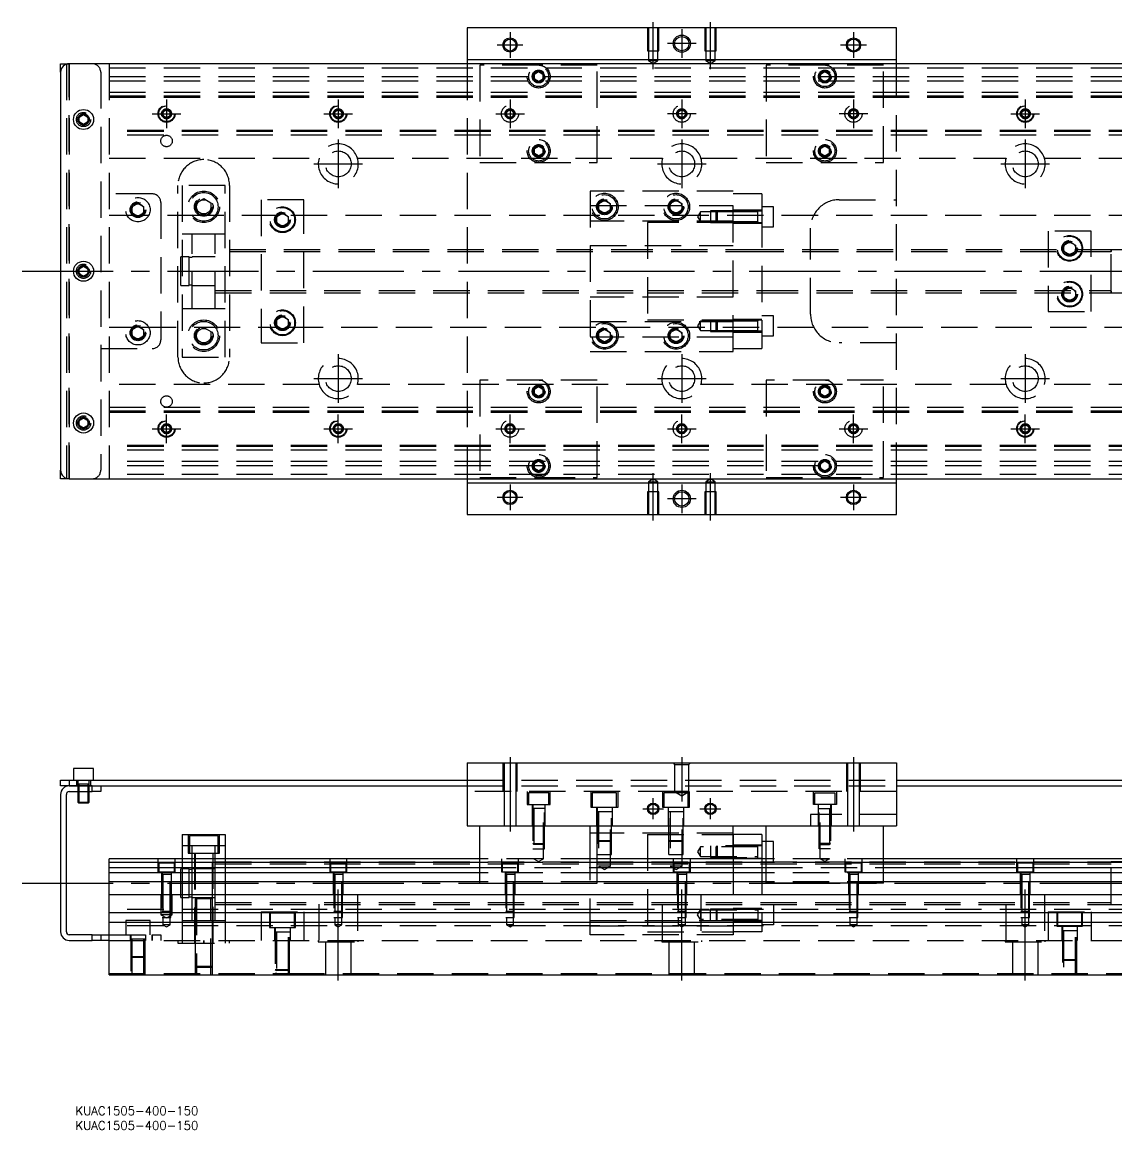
# Model space of a CAD drawing. Extents: x -13 to 621, y -300 to 87.
# Drawn here: x -13.4 to 369, y -299.9 to 87 of the extents above; entities that cross this region are included whole.
import ezdxf

# ---------------------------------------------------------------- set-up
doc = ezdxf.new("R2010")
doc.units = 0
doc.linetypes.add('CENTER', pattern=[50.8, 31.75, -6.35, 6.35, -6.35])
doc.linetypes.add('DASHED', pattern=[19.05, 12.7, -6.35])
doc.layers.get('0').update_dxf_attribs({"linetype": 'CONTINUOUS'})
doc.layers.add('CENTER', color=1, linetype='CENTER')
doc.styles.get("Standard").update_dxf_attribs({"font": 'txt.shx', "height": 3, "bigfont": 'bigfont.shx'})

# ---------------------------------------------------------------- blocks, each defined once
blk = doc.blocks.new('*U2')
at = {"color": 7, "linetype": 'CONTINUOUS'}
blk.add_text('KUAC1505-400-150', height=3, dxfattribs=at).set_placement((5.17, -299.87))
blk = doc.blocks.new('*U3')
at = {"color": 7, "linetype": 'CONTINUOUS'}
blk.add_text('KUAC1505-400-150', height=3, dxfattribs=at).set_placement((5.17, -294.72))

msp = doc.modelspace()

# ---------------------------------------------------------------- linework, layer by layer
at = {"color": 7, "linetype": 'CONTINUOUS'}
for p, q in [((142, 85), (142, 74)), ((292, 85), (142, 85)), ((292, 74), (292, 85)), ((142, 74), (292, 74)), ((142, 74), (142, 72.5)), ((292, 72.5), (292, 74)), ((0, 69.5), (0, 72.5)), ((0, 72.5), (3, 72.5)), ((431, 72.5), (3, 72.5)), ((0, 69.5), (0, -69.5)), ((6.5, 53.866026), (8, 54.73205)), ((8, 54.73205), (9.5, 53.866026)), ((6.5, 52.133974), (6.5, 53.866026)), ((8, 51.26795), (6.5, 52.133974)), ((9.5, 52.133974), (8, 51.26795)), ((9.5, 53.866026), (9.5, 52.133974)), ((6.5, 0.866026), (8, 1.73205)), ((6.5, -0.866026), (6.5, 0.866026)), ((8, 1.73205), (9.5, 0.866026)), ((9.5, 0.866026), (9.5, -0.866026)), ((8, -1.73205), (6.5, -0.866026)), ((9.5, -0.866026), (8, -1.73205)), ((6.5, -52.133974), (8, -51.26795)), ((6.5, -53.866026), (6.5, -52.133974)), ((8, -54.73205), (6.5, -53.866026)), ((8, -51.26795), (9.5, -52.133974)), ((9.5, -53.866026), (8, -54.73205)), ((9.5, -52.133974), (9.5, -53.866026)), ((0, -72.5), (0, -69.5)), ((3, -72.5), (0, -72.5)), ((3, -72.5), (431, -72.5)), ((142, -72.5), (142, -74)), ((292, -74), (292, -72.5)), ((142, -74), (142, -85)), ((292, -74), (142, -74)), ((292, -85), (292, -74)), ((142, -85), (292, -85)), ((11.5, -173.72), (4.5, -173.72)), ((4.5, -173.72), (4.5, -177.72)), ((11.5, -177.72), (11.5, -173.72)), ((142, -171.72), (142, -193.72)), ((142, -171.72), (292, -171.72)), ((292, -171.72), (292, -193.72)), ((0, -179.72), (0, -177.72)), ((0, -177.72), (3, -177.72)), ((3, -177.72), (3, -179.72)), ((3, -177.72), (142, -177.72)), ((292, -177.72), (431, -177.72)), ((3, -179.72), (0, -179.72)), ((3, -179.72), (11, -179.72)), ((11, -179.72), (3, -179.72)), ((3, -181.72), (11, -181.72)), ((6, -181.72), (6, -185.37)), ((6.35, -181.72), (6.35, -185.72)), ((9.65, -185.72), (9.65, -181.72)), ((10, -185.37), (10, -181.72)), ((11, -179.72), (142, -179.72)), ((11, -181.72), (11, -179.72)), ((14, -181.72), (11, -181.72)), ((14, -179.72), (14, -181.72)), ((292, -179.72), (423, -179.72)), ((0, -182.72), (0, -230.72)), ((2, -230.72), (2, -182.72)), ((6, -185.37), (10, -185.37)), ((6, -185.37), (6.35, -185.72)), ((9.65, -185.72), (10, -185.37)), ((9.65, -185.72), (6.35, -185.72)), ((42.5, -196.72), (42.5, -205.22)), ((42.5, -196.72), (57.5, -196.72)), ((57.5, -196.72), (57.5, -205.22)), ((142, -193.72), (292, -193.72)), ((146.5, -213.72), (146.5, -193.72)), ((187.5, -213.72), (187.5, -193.72)), ((235, -205.22), (235, -193.72)), ((245, -196.72), (235, -196.72)), ((235, -196.72), (235, -205.22)), ((245, -196.72), (245, -205.22)), ((246.5, -213.72), (246.5, -193.72)), ((287.5, -213.72), (287.5, -193.72)), ((246.5, -199.22), (245, -199.22)), ((146.5, -205.22), (17, -205.22)), ((17, -245.72), (17, -205.22)), ((146.5, -206.472272), (17, -206.472272)), ((17, -208.24668), (146.5, -208.24668)), ((246.5, -205.22), (187.5, -205.22)), ((246.5, -206.472272), (187.5, -206.472272)), ((187.5, -208.24668), (246.5, -208.24668)), ((417, -205.22), (287.5, -205.22)), ((417, -206.472272), (287.5, -206.472272)), ((287.5, -208.24668), (417, -208.24668)), ((146.5, -210.143076), (17, -210.143076)), ((246.5, -210.143076), (187.5, -210.143076)), ((417, -210.143076), (287.5, -210.143076)), ((146.5, -213.197372), (17, -213.197372)), ((146.5, -213.72), (187.5, -213.72)), ((246.5, -213.197372), (187.5, -213.197372)), ((287.5, -213.72), (246.5, -213.72)), ((417, -213.197372), (287.5, -213.197372)), ((17, -217.72), (417, -217.72)), ((417, -224.02), (17, -224.02)), ((417, -227.42), (17, -227.42)), ((11, -231.72), (3, -231.72)), ((11, -233.72), (11, -231.72)), ((11, -231.72), (14, -231.72)), ((14, -231.72), (14, -233.72)), ((14, -231.72), (17, -231.72)), ((3, -233.72), (11, -233.72)), ((14, -233.72), (11, -233.72)), ((17, -233.72), (14, -233.72)), ((17, -245.72), (417, -245.72))]:
    msp.add_line(p, q, dxfattribs=at)
at = {"color": 3, "linetype": 'DASHED'}
for p, q in [((205.000006, 85), (205.000006, 77)), ((205.35, 85), (205.35, 77)), ((208.65, 77), (208.65, 85)), ((208.999994, 77), (208.999994, 85)), ((225.000006, 85), (225.000006, 77)), ((225.35, 85), (225.35, 77)), ((228.65, 77), (228.65, 85)), ((228.999994, 77), (228.999994, 85)), ((205.000006, 77), (208.999994, 77)), ((205.35, 77), (205.35, 73.5)), ((208.65, 73.5), (208.65, 77)), ((225.000006, 77), (228.999994, 77)), ((225.35, 77), (225.35, 73.5)), ((228.65, 73.5), (228.65, 77)), ((2, 72.5), (2, -72.5)), ((3, 72.5), (3, -72.5)), ((3, -72.5), (3, 72.5)), ((3, 72.5), (3, -72.5)), ((3, -72.5), (3, 72.5)), ((17, 72.5), (17, -72.5)), ((17, 71), (417, 71)), ((142, 72.5), (142, -72.5)), ((146.5, 72), (146.5, 38)), ((167, 72), (146.5, 72)), ((165.5, 68.866026), (167, 69.73205)), ((187.5, 72), (167, 72)), ((167, 69.73205), (168.5, 68.866026)), ((187.5, 38), (187.5, 72)), ((208.65, 73.5), (205.35, 73.5)), ((205.35, 73.5), (207, 72.547372)), ((207, 72.547372), (208.65, 73.5)), ((228.65, 73.5), (225.35, 73.5)), ((225.35, 73.5), (227, 72.547372)), ((227, 72.547372), (228.65, 73.5)), ((267, 72), (246.5, 72)), ((246.5, 72), (246.5, 38)), ((265.5, 68.866026), (267, 69.73205)), ((287.5, 72), (267, 72)), ((267, 69.73205), (268.5, 68.866026)), ((287.5, 38), (287.5, 72)), ((292, -72.5), (292, 72.5)), ((14, 69.5), (14, -69.5)), ((17, 68), (417, 68)), ((17, 66.5), (417, 66.5)), ((165, 68), (165.023172, 68.30356)), ((165.5, 67.133974), (165.5, 68.866026)), ((167, 66.26795), (165.5, 67.133974)), ((168.5, 67.133974), (167, 66.26795)), ((168.5, 68.866026), (168.5, 67.133974)), ((265.5, 67.133974), (265.5, 68.866026)), ((267, 66.26795), (265.5, 67.133974)), ((268.5, 67.133974), (267, 66.26795)), ((268.5, 68.866026), (268.5, 67.133974)), ((268.973226, 68.326156), (269, 68)), ((17, 62.5), (417, 62.5)), ((17, 61.247728), (417, 61.247728)), ((17, 61.1147), (417, 61.1147)), ((17, 61.1), (417, 61.1)), ((17, 60.8), (417, 60.8)), ((35.5, 55), (35.52041, 55.24661)), ((35.75, 55.721688), (37, 56.443376)), ((35.75, 54.278312), (35.75, 55.721688)), ((37, 53.556624), (35.75, 54.278312)), ((37, 56.443376), (38.25, 55.721688)), ((38.25, 54.278312), (37, 53.556624)), ((38.25, 55.721688), (38.25, 54.278312)), ((95.5, 55), (95.52041, 55.24661)), ((95.75, 55.721688), (97, 56.443376)), ((95.75, 54.278312), (95.75, 55.721688)), ((97, 53.556624), (95.75, 54.278312)), ((97, 56.443376), (98.25, 55.721688)), ((98.25, 54.278312), (97, 53.556624)), ((98.25, 55.721688), (98.25, 54.278312)), ((335.75, 55.721688), (337, 56.443376)), ((335.75, 54.278312), (335.75, 55.721688)), ((337, 53.556624), (335.75, 54.278312)), ((337, 56.443376), (338.25, 55.721688)), ((338.25, 54.278312), (337, 53.556624)), ((338.25, 55.721688), (338.25, 54.278312)), ((338.477374, 55.25955), (338.5, 55)), ((9.973226, 53.326156), (10, 53)), ((417, 49.2), (17, 49.2)), ((417, 48.9), (17, 48.9)), ((417, 48.8853), (17, 48.8853)), ((417, 48.752272), (17, 48.752272)), ((417, 47.5), (17, 47.5)), ((165.5, 42.866026), (167, 43.73205)), ((165.5, 41.133974), (165.5, 42.866026)), ((167, 43.73205), (168.5, 42.866026)), ((168.5, 42.866026), (168.5, 41.133974)), ((265.5, 42.866026), (267, 43.73205)), ((265.5, 41.133974), (265.5, 42.866026)), ((267, 43.73205), (268.5, 42.866026)), ((268.5, 42.866026), (268.5, 41.133974)), ((17, 39.5), (90.291796, 39.5)), ((103.708204, 39.5), (210.291796, 39.5)), ((167, 40.26795), (165.5, 41.133974)), ((168.5, 41.133974), (167, 40.26795)), ((168.973226, 42.326156), (169, 42)), ((223.708204, 39.5), (330.291796, 39.5)), ((267, 40.26795), (265.5, 41.133974)), ((268.5, 41.133974), (267, 40.26795)), ((268.973226, 42.326156), (269, 42)), ((343.708204, 39.5), (417, 39.5)), ((146.5, 38), (187.5, 38)), ((246.5, 38), (287.5, 38)), ((41, -30), (41, 30)), ((57.5, 30), (42.5, 30)), ((42.5, 30), (42.5, -30)), ((57.5, -30), (57.5, 30)), ((59, 30), (59, -30)), ((185, 28), (185, -28)), ((235, 28), (185, 28)), ((235, -28), (235, 28)), ((32, 27), (14, 27)), ((25, 22.6547), (27, 23.809402)), ((27, 23.809402), (29, 22.6547)), ((35, 24), (35, -24)), ((47.5, 23.943376), (50, 25.386752)), ((47.5, 21.056624), (47.5, 23.943376)), ((50, 25.386752), (52.5, 23.943376)), ((52.5, 23.943376), (52.5, 21.056624)), ((70, 25), (70, -25)), ((85, 25), (70, 25)), ((85, -25), (85, 25)), ((188, 23.6547), (190, 24.809402)), ((188, 21.3453), (188, 23.6547)), ((190, 24.809402), (192, 23.6547)), ((192, 23.6547), (192, 21.3453)), ((213, 23.6547), (215, 24.809402)), ((213, 21.3453), (213, 23.6547)), ((215, 24.809402), (217, 23.6547)), ((217, 23.6547), (217, 21.3453)), ((245, 27), (235, 27)), ((245, 27), (245, 20.976176)), ((272, 25), (292, 25)), ((26.359688, 19.5), (17, 19.5)), ((24.5, 21.5), (24.534018, 21.911016)), ((25, 20.3453), (25, 22.6547)), ((27, 19.190598), (25, 20.3453)), ((29, 20.3453), (27, 19.190598)), ((50, 19.5), (27.640312, 19.5)), ((29, 22.6547), (29, 20.3453)), ((47, 22.5), (47.020026, 22.846056)), ((50, 19.613248), (47.5, 21.056624)), ((52.5, 21.056624), (50, 19.613248)), ((76.030306, 19.5), (50, 19.5)), ((75.5, 19.1547), (77.5, 20.309402)), ((77.5, 20.309402), (79.5, 19.1547)), ((417, 19.5), (78.969694, 19.5)), ((185, 23), (235, 23)), ((190, 20.190598), (188, 21.3453)), ((192, 21.3453), (190, 20.190598)), ((192.483582, 22.786038), (192.5, 22.5)), ((215, 20.190598), (213, 21.3453)), ((217, 21.3453), (215, 20.190598)), ((217.483582, 22.786038), (217.5, 22.5)), ((223.5, 20.702558), (222.547372, 19.052558)), ((223.5, 17.402558), (223.5, 20.702558)), ((227, 20.702558), (223.5, 20.702558)), ((227, 21.052554), (227, 17.052564)), ((229.35, 21.052554), (227, 21.052554)), ((229, 20.702558), (227, 20.702558)), ((229.35, 21.052558), (229, 20.702558)), ((229, 17.402558), (229, 20.702558)), ((235, 20.702558), (229, 20.702558)), ((235, 20.702558), (229, 20.702558)), ((229.35, 21.052558), (229.35, 17.052558)), ((235, 21.052556), (229.35, 21.052558)), ((235, 21.052554), (229.35, 21.052554)), ((245, 21.302558), (235, 21.302558)), ((243.605, 21.052558), (235, 21.052556)), ((245, 20.976176), (235, 20.976176)), ((243.6, 20.702558), (235, 20.702558)), ((245, 21.052558), (243.595, 21.052558)), ((243.6, 17.052554), (243.6, 21.052564)), ((243.6, 17.052554), (243.6, 21.052564)), ((243.6, 20.702558), (243.6, 21.052564)), ((243.6, 20.836098), (243.6, 21.052558)), ((243.6, 21.052558), (243.6, 20.835892)), ((249, 22.552558), (245, 22.552558)), ((245, 20.976176), (245, -20.976176)), ((249, 15.552558), (249, 22.552558)), ((75, 18), (75.034018, 18.411016)), ((75.5, 16.8453), (75.5, 19.1547)), ((77.5, 15.690598), (75.5, 16.8453)), ((79.5, 16.8453), (77.5, 15.690598)), ((79.5, 19.1547), (79.5, 16.8453)), ((235, 17.5), (185, 17.5)), ((205, 17), (205, -17)), ((235, 17), (205, 17)), ((222.547372, 19.052558), (223.5, 17.402558)), ((223.5, 17.402558), (227, 17.402558)), ((227, 17.402558), (229, 17.402558)), ((227, 17.052564), (229.35, 17.052564)), ((229, 17.402558), (235, 17.402558)), ((229, 17.402558), (229.35, 17.052558)), ((229, 17.402558), (235, 17.402558)), ((229.35, 17.052564), (235, 17.052564)), ((229.35, 17.052558), (235, 17.052562)), ((235, 17.402558), (243.6, 17.402558)), ((235, 17.052562), (243.605, 17.052558)), ((235, 16.802558), (245, 16.802558)), ((243.595, 17.052558), (245, 17.052558)), ((243.6, 17.052554), (243.6, 17.402558)), ((243.6, 17.269268), (243.6, 17.052558)), ((243.6, 17.052558), (243.6, 17.26902)), ((245, 15.552558), (249, 15.552558)), ((46, 13), (42.5, 13)), ((46, -13), (46, 13)), ((54, 13), (46, 13)), ((54, 13), (46, 13)), ((54, -13), (54, 13)), ((57.5, 13), (54, 13)), ((262, -15), (262, 15)), ((360, 14), (345, 14)), ((345, 14), (345, -14)), ((360, -14), (360, 14)), ((185, 9), (235, 9)), ((350.5, 9.1547), (352.5, 10.309402)), ((350.5, 6.8453), (350.5, 9.1547)), ((352.5, 10.309402), (354.5, 9.1547)), ((354.5, 9.1547), (354.5, 6.8453)), ((354.983582, 8.286038), (355, 8)), ((42, -5), (42, 5)), ((44.85, 5), (42, 5)), ((44.85, -5), (44.85, 5)), ((46, 4.8), (44.85, 4.8)), ((54, 5), (46, 5)), ((54, 5), (46, 5)), ((205, 7.5), (54, 7.5)), ((205, 6.75), (54, 6.75)), ((245, 7.5), (205, 7.5)), ((245, 7.499994), (205, 7.499994)), ((245, 6.75), (205, 6.75)), ((245, 6.75), (205, 6.75)), ((367.005, 7.5), (245, 7.5)), ((367, 6.75), (245, 6.75)), ((352.5, 5.690598), (350.5, 6.8453)), ((354.5, 6.8453), (352.5, 5.690598)), ((372, 7.5), (366.995, 7.5)), ((367, -7.500006), (367, 7.500006)), ((367, 6.75), (367, 7.500006)), ((367, 6.951128), (367, 7.5)), ((367, 7.5), (367, 6.951128)), ((367, -6.951128), (367, 6.951128)), ((367, -6.75), (367, 6.75)), ((9.973226, 0.326156), (10, 0)), ((42, -5), (44.85, -5)), ((44.85, -4.8), (46, -4.8)), ((46, -5), (54, -5)), ((46, -5), (54, -5)), ((54, -6.75), (205, -6.75)), ((54, -7.5), (205, -7.5)), ((205, -6.75), (245, -6.75)), ((205, -6.75), (245, -6.75)), ((205, -7.499994), (245, -7.499994)), ((205, -7.5), (245, -7.5)), ((245, -6.75), (367, -6.75)), ((245, -7.5), (367.005, -7.5)), ((350, -8), (350.018502, -7.696412)), ((350.5, -6.8453), (352.5, -5.690598)), ((350.5, -9.1547), (350.5, -6.8453)), ((352.5, -5.690598), (354.5, -6.8453)), ((354.5, -6.8453), (354.5, -9.1547)), ((366.995, -7.5), (372, -7.5)), ((367, -7.500006), (367, -6.75)), ((367, -7.5), (367, -6.951128)), ((367, -6.951128), (367, -7.5)), ((235, -9), (185, -9)), ((352.5, -10.309402), (350.5, -9.1547)), ((354.5, -9.1547), (352.5, -10.309402)), ((42.5, -13), (46, -13)), ((46, -13), (54, -13)), ((46, -13), (54, -13)), ((54, -13), (57.5, -13)), ((345, -14), (360, -14)), ((25, -20.3453), (27, -19.190598)), ((27, -19.190598), (29, -20.3453)), ((75.5, -16.8453), (77.5, -15.690598)), ((75.5, -19.1547), (75.5, -16.8453)), ((77.5, -20.309402), (75.5, -19.1547)), ((77.5, -15.690598), (79.5, -16.8453)), ((79.5, -19.1547), (77.5, -20.309402)), ((79.5, -16.8453), (79.5, -19.1547)), ((79.983582, -17.713962), (80, -18)), ((185, -17.5), (235, -17.5)), ((205, -17), (235, -17)), ((223.5, -17.402558), (222.547372, -19.052558)), ((222.547372, -19.052558), (223.5, -20.702558)), ((223.5, -20.702558), (223.5, -17.402558)), ((227, -17.402558), (223.5, -17.402558)), ((227, -17.052564), (227, -21.052554)), ((229.35, -17.052564), (227, -17.052564)), ((229, -17.402558), (227, -17.402558)), ((229.35, -17.052558), (229, -17.402558)), ((229, -20.702558), (229, -17.402558)), ((235, -17.402558), (229, -17.402558)), ((235, -17.402558), (229, -17.402558)), ((229.35, -17.052558), (229.35, -21.052558)), ((235, -17.052562), (229.35, -17.052558)), ((235, -17.052564), (229.35, -17.052564)), ((245, -16.802558), (235, -16.802558)), ((243.605, -17.052558), (235, -17.052562)), ((243.6, -17.402558), (235, -17.402558)), ((245, -17.052558), (243.595, -17.052558)), ((243.6, -21.052564), (243.6, -17.052554)), ((243.6, -21.051878), (243.6, -17.052554)), ((243.6, -17.26902), (243.6, -17.052558)), ((243.6, -17.052558), (243.6, -17.269226)), ((249, -15.552558), (245, -15.552558)), ((249, -22.552558), (249, -15.552558)), ((17, -19.5), (26.359688, -19.5)), ((25, -22.6547), (25, -20.3453)), ((27, -23.809402), (25, -22.6547)), ((29, -22.6547), (27, -23.809402)), ((27.640312, -19.5), (50, -19.5)), ((29, -20.3453), (29, -22.6547)), ((29.483582, -21.213962), (29.5, -21.5)), ((47, -22.5), (47.020026, -22.153944)), ((47.5, -21.056624), (50, -19.613248)), ((47.5, -23.943376), (47.5, -21.056624)), ((50, -19.5), (76.030306, -19.5)), ((50, -19.613248), (52.5, -21.056624)), ((52.5, -21.056624), (52.5, -23.943376)), ((78.969694, -19.5), (417, -19.5)), ((235, -23), (185, -23)), ((188, -21.3453), (190, -20.190598)), ((188, -23.6547), (188, -21.3453)), ((190, -20.190598), (192, -21.3453)), ((192, -21.3453), (192, -23.6547)), ((192.483582, -22.213962), (192.5, -22.5)), ((212.5, -22.5), (212.518502, -22.196412)), ((213, -21.3453), (215, -20.190598)), ((213, -23.6547), (213, -21.3453)), ((215, -20.190598), (217, -21.3453)), ((217, -21.3453), (217, -23.6547)), ((223.5, -20.702558), (227, -20.702558)), ((227, -20.702558), (229, -20.702558)), ((227, -21.052554), (229.35, -21.052554)), ((229, -20.702558), (235, -20.702558)), ((229, -20.702558), (229.35, -21.052558)), ((229, -20.702558), (235, -20.702558)), ((229.35, -21.052554), (235, -21.052554)), ((229.35, -21.052558), (235, -21.052556)), ((235, -20.702558), (243.6, -20.702558)), ((245, -20.976176), (235, -20.976176)), ((235, -21.052556), (243.605, -21.052558)), ((235, -21.302558), (245, -21.302558)), ((243.595, -21.052558), (245, -21.052558)), ((243.6, -20.83585), (243.6, -21.052558)), ((243.6, -21.052558), (243.6, -20.836098)), ((243.6, -21.052564), (243.6, -21.051878)), ((245, -20.976176), (245, -27)), ((245, -22.552558), (249, -22.552558)), ((14, -27), (32, -27)), ((50, -25.386752), (47.5, -23.943376)), ((52.5, -23.943376), (50, -25.386752)), ((70, -25), (85, -25)), ((190, -24.809402), (188, -23.6547)), ((192, -23.6547), (190, -24.809402)), ((215, -24.809402), (213, -23.6547)), ((217, -23.6547), (215, -24.809402)), ((235, -27), (245, -27)), ((292, -25), (272, -25)), ((42.5, -30), (57.5, -30)), ((185, -28), (235, -28)), ((146.5, -38), (146.5, -72)), ((187.5, -38), (146.5, -38)), ((187.5, -72), (187.5, -38)), ((246.5, -38), (246.5, -72)), ((287.5, -38), (246.5, -38)), ((287.5, -72), (287.5, -38)), ((90.291796, -39.5), (17, -39.5)), ((210.291796, -39.5), (103.708204, -39.5)), ((165.5, -41.133974), (167, -40.26795)), ((165.5, -42.866026), (165.5, -41.133974)), ((167, -40.26795), (168.5, -41.133974)), ((168.5, -41.133974), (168.5, -42.866026)), ((168.973226, -41.673844), (169, -42)), ((330.291796, -39.5), (223.708204, -39.5)), ((265, -42), (265.030168, -41.653934)), ((265.5, -41.133974), (267, -40.26795)), ((265.5, -42.866026), (265.5, -41.133974)), ((267, -40.26795), (268.5, -41.133974)), ((268.5, -41.133974), (268.5, -42.866026)), ((417, -39.5), (343.708204, -39.5)), ((167, -43.73205), (165.5, -42.866026)), ((168.5, -42.866026), (167, -43.73205)), ((267, -43.73205), (265.5, -42.866026)), ((268.5, -42.866026), (267, -43.73205)), ((17, -47.5), (417, -47.5)), ((17, -48.752272), (417, -48.752272)), ((17, -48.8853), (417, -48.8853)), ((17, -48.9), (417, -48.9)), ((17, -49.2), (417, -49.2)), ((6, -53), (6.030168, -52.653934)), ((35.75, -54.278312), (37, -53.556624)), ((37, -53.556624), (38.25, -54.278312)), ((95.75, -54.278312), (97, -53.556624)), ((97, -53.556624), (98.25, -54.278312)), ((335.75, -54.278312), (337, -53.556624)), ((337, -53.556624), (338.25, -54.278312)), ((35.5, -55), (35.52041, -54.75339)), ((35.75, -55.721688), (35.75, -54.278312)), ((37, -56.443376), (35.75, -55.721688)), ((38.25, -55.721688), (37, -56.443376)), ((38.25, -54.278312), (38.25, -55.721688)), ((95.75, -55.721688), (95.75, -54.278312)), ((97, -56.443376), (95.75, -55.721688)), ((98.25, -55.721688), (97, -56.443376)), ((98.25, -54.278312), (98.25, -55.721688)), ((98.477374, -54.74045), (98.5, -55)), ((335.75, -55.721688), (335.75, -54.278312)), ((337, -56.443376), (335.75, -55.721688)), ((338.25, -55.721688), (337, -56.443376)), ((338.25, -54.278312), (338.25, -55.721688)), ((338.477374, -54.74045), (338.5, -55)), ((417, -60.8), (17, -60.8)), ((417, -61.1), (17, -61.1)), ((417, -61.1147), (17, -61.1147)), ((417, -61.247728), (17, -61.247728)), ((417, -62.5), (17, -62.5)), ((417, -66.5), (17, -66.5)), ((417, -68), (17, -68)), ((165, -68), (165.023172, -67.69644)), ((165.5, -67.133974), (167, -66.26795)), ((165.5, -68.866026), (165.5, -67.133974)), ((167, -69.73205), (165.5, -68.866026)), ((167, -66.26795), (168.5, -67.133974)), ((168.5, -68.866026), (167, -69.73205)), ((168.5, -67.133974), (168.5, -68.866026)), ((265.5, -67.133974), (267, -66.26795)), ((265.5, -68.866026), (265.5, -67.133974)), ((267, -69.73205), (265.5, -68.866026)), ((267, -66.26795), (268.5, -67.133974)), ((268.5, -68.866026), (267, -69.73205)), ((268.5, -67.133974), (268.5, -68.866026)), ((268.973226, -67.673844), (269, -68)), ((417, -71), (17, -71)), ((146.5, -72), (167, -72)), ((167, -72), (187.5, -72)), ((207, -72.547372), (205.35, -73.5)), ((205.35, -73.5), (207, -73.5)), ((205.35, -73.5), (205.35, -77)), ((208.65, -73.5), (207, -72.547372)), ((207, -73.5), (208.65, -73.5)), ((208.65, -77), (208.65, -73.5)), ((227, -72.547372), (225.35, -73.5)), ((225.35, -73.5), (227, -73.5)), ((225.35, -73.5), (225.35, -77)), ((228.65, -73.5), (227, -72.547372)), ((227, -73.5), (228.65, -73.5)), ((228.65, -77), (228.65, -73.5)), ((246.5, -72), (267, -72)), ((267, -72), (287.5, -72)), ((208.999994, -77), (205.000006, -77)), ((205.000006, -77), (205.000006, -85)), ((205.35, -77), (205.35, -85)), ((208.65, -85), (208.65, -77)), ((208.999994, -85), (208.999994, -77)), ((228.999994, -77), (225.000006, -77)), ((225.000006, -77), (225.000006, -85)), ((225.35, -77), (225.35, -85)), ((228.65, -85), (228.65, -77)), ((228.999994, -85), (228.999994, -77)), ((154.500006, -171.72), (154.500006, -181.72)), ((154.9, -171.72), (154.9, -181.72)), ((159.1, -181.72), (159.1, -171.72)), ((159.499994, -181.72), (159.499994, -171.72)), ((214, -171.72), (214.5, -172.22)), ((214.5, -172.22), (214.5, -181.72)), ((214.5, -172.22), (219.5, -172.22)), ((219.5, -172.22), (220, -171.72)), ((219.5, -181.72), (219.5, -172.22)), ((274.500006, -171.72), (274.500006, -181.72)), ((274.9, -171.72), (274.9, -181.72)), ((279.1, -181.72), (279.1, -171.72)), ((279.499994, -181.72), (279.499994, -171.72)), ((5.5, -177.72), (5.5, -179.72)), ((6, -177.72), (6, -181.72)), ((10, -181.72), (10, -177.72)), ((10.5, -179.72), (10.5, -177.72)), ((142, -177.72), (292, -177.72)), ((10.000006, -179.12), (5.999994, -179.12)), ((6.35, -179.12), (6.35, -181.72)), ((9.65, -181.72), (9.65, -179.12)), ((142, -179.72), (292, -179.72)), ((214.5, -181.72), (142, -181.72)), ((154.9, -181.72), (154.9, -193.72)), ((159.1, -193.72), (159.1, -181.72)), ((163, -181.72), (163, -186.22)), ((171, -186.22), (171, -181.72)), ((185.25, -181.72), (185.25, -187.22)), ((194.75, -187.22), (194.75, -181.72)), ((210.25, -181.72), (210.25, -187.22)), ((219.5, -181.72), (214.5, -181.72)), ((214.5, -181.72), (217, -183.163376)), ((217, -183.163376), (219.5, -181.72)), ((292, -181.72), (219.5, -181.72)), ((219.75, -187.22), (219.75, -181.72)), ((263, -186.22), (263, -181.72)), ((271, -181.72), (271, -186.22)), ((274.9, -181.72), (274.9, -193.72)), ((279.1, -193.72), (279.1, -181.72)), ((170.5, -182.22), (163.5, -182.22)), ((163.5, -182.22), (163.5, -186.22)), ((170.5, -186.22), (170.5, -182.22)), ((194.25, -182.22), (185.75, -182.22)), ((185.75, -182.22), (185.75, -187.22)), ((194.25, -187.22), (194.25, -182.22)), ((219.25, -182.22), (210.75, -182.22)), ((210.75, -182.22), (210.75, -187.22)), ((219.25, -187.22), (219.25, -182.22)), ((263.5, -182.22), (270.5, -182.22)), ((263.5, -186.22), (263.5, -182.22)), ((270.5, -182.22), (270.5, -186.22)), ((163, -186.22), (171, -186.22)), ((164.75, -186.22), (164.75, -193.72)), ((164.999972, -186.22), (165.000006, -201.72)), ((169.25, -187.62), (164.999994, -187.62)), ((165.35, -187.62), (165.35, -205.22)), ((168.65, -205.22), (168.65, -187.62)), ((168.999994, -201.72), (169.000028, -186.22)), ((169.25, -193.72), (169.25, -186.22)), ((185.25, -187.22), (194.75, -187.22)), ((187.25, -187.22), (187.25, -193.72)), ((192.500006, -188.82), (187.499994, -188.82)), ((187.500006, -187.22), (187.500006, -203.72)), ((187.9, -188.82), (187.9, -207.72)), ((192.1, -207.72), (192.1, -188.82)), ((192.499994, -203.72), (192.499994, -187.22)), ((192.75, -193.72), (192.75, -187.22)), ((210.25, -187.22), (219.75, -187.22)), ((212.25, -187.22), (212.25, -193.72)), ((217.500006, -188.82), (212.499994, -188.82)), ((212.500006, -203.72), (212.500006, -187.22)), ((212.9, -188.82), (212.9, -207.72)), ((217.1, -207.72), (217.1, -188.82)), ((217.499994, -203.72), (217.499994, -187.22)), ((217.75, -193.72), (217.75, -187.22)), ((271, -186.22), (263, -186.22)), ((264.75, -193.72), (264.75, -186.22)), ((264.75, -187.62), (269.000006, -187.62)), ((265.000006, -201.72), (264.999972, -186.22)), ((265.35, -205.22), (265.35, -187.62)), ((268.65, -187.62), (268.65, -205.22)), ((269.000028, -186.22), (268.999994, -201.72)), ((269.25, -186.22), (269.25, -193.72)), ((262, -189.72), (262, -193.72)), ((292, -189.72), (262, -189.72)), ((44.5, -196.72), (44.5, -203.22)), ((55, -197.22), (45, -197.22)), ((45, -197.22), (45, -203.22)), ((55, -203.22), (55, -197.22)), ((55.5, -203.22), (55.5, -196.72)), ((185, -205.22), (185, -193.72)), ((235, -196.22), (185, -196.22)), ((205, -196.72), (205, -230.72)), ((205, -196.72), (235, -196.72)), ((46, -200.72), (42.5, -200.72)), ((46, -203.22), (46, -200.72)), ((54, -200.72), (46, -200.72)), ((54, -203.22), (54, -200.72)), ((57.5, -200.72), (54, -200.72)), ((165, -199.87), (169, -199.87)), ((165, -199.87), (165.35, -200.22)), ((168.65, -200.22), (165.35, -200.22)), ((168.65, -200.22), (169, -199.87)), ((187.5, -198.82), (190, -198.82)), ((187.5, -198.82), (187.9, -199.22)), ((190, -199.22), (187.9, -199.22)), ((190, -198.82), (190.35, -198.82)), ((190.35, -199.22), (190, -199.22)), ((190.35, -198.82), (192.5, -198.82)), ((192.1, -199.22), (190.35, -199.22)), ((192.1, -199.22), (192.5, -198.82)), ((212.5, -198.82), (217.5, -198.82)), ((212.5, -198.82), (212.9, -199.22)), ((217.1, -199.22), (212.9, -199.22)), ((217.1, -199.22), (217.5, -198.82)), ((223.5, -201.07), (222.547372, -202.72)), ((223.5, -204.37), (223.5, -201.07)), ((243.6, -201.07), (223.5, -201.07)), ((245, -200.719975), (227, -200.720006)), ((227, -200.720006), (227, -204.719994)), ((229.35, -200.72), (229, -201.07)), ((229, -204.37), (229, -201.07)), ((229.35, -200.72), (229.35, -204.72)), ((245, -200.47), (235, -200.47)), ((243.6, -204.720006), (243.6, -200.719994)), ((249, -199.22), (246.5, -199.22)), ((249, -205.22), (249, -199.22)), ((269, -199.87), (265, -199.87)), ((265.35, -200.22), (265, -199.87)), ((265.35, -200.22), (268.65, -200.22)), ((269, -199.87), (268.65, -200.22)), ((44.5, -203.22), (55.5, -203.22)), ((46, -213.72), (46, -203.22)), ((46.75, -203.22), (46.75, -234.72)), ((47, -203.22), (47, -219.225)), ((53, -219.225), (53, -203.22)), ((53.25, -234.72), (53.25, -203.22)), ((54, -205.22), (54, -203.22)), ((165.000006, -201.72), (168.999994, -201.72)), ((187.500006, -203.72), (192.499994, -203.72)), ((212.500006, -203.72), (217.499994, -203.72)), ((222.547372, -202.72), (223.5, -204.37)), ((223.5, -204.37), (243.6, -204.37)), ((227, -204.719994), (245, -204.720025)), ((229, -204.37), (229.35, -204.72)), ((235, -204.97), (245, -204.97)), ((268.999994, -201.72), (265.000006, -201.72)), ((34, -205.22), (34, -209.72)), ((39.75, -206.72), (34.25, -206.72)), ((34.25, -206.72), (34.25, -209.72)), ((39.75, -209.72), (39.75, -206.72)), ((40, -209.72), (40, -205.22)), ((42, -213.72), (42, -208.72)), ((42.5, -208.72), (42, -208.72)), ((42.5, -205.22), (42.5, -217.72)), ((44.85, -208.72), (42.5, -208.72)), ((44.85, -213.72), (44.85, -208.72)), ((54, -208.72), (46, -208.72)), ((54, -213.72), (54, -205.22)), ((54, -206.22), (367, -206.22)), ((54, -206.97), (367, -206.97)), ((57.5, -205.22), (57.5, -217.72)), ((94, -205.22), (94, -209.72)), ((99.75, -206.72), (94.25, -206.72)), ((94.25, -206.72), (94.25, -209.72)), ((99.75, -209.72), (99.75, -206.72)), ((100, -209.72), (100, -205.22)), ((187.5, -205.22), (146.5, -205.22)), ((187.5, -206.472272), (146.5, -206.472272)), ((146.5, -208.24668), (187.5, -208.24668)), ((154, -205.22), (154, -209.72)), ((159.75, -206.72), (154.25, -206.72)), ((154.25, -206.72), (154.25, -209.72)), ((159.75, -209.72), (159.75, -206.72)), ((160, -209.72), (160, -205.22)), ((168.65, -205.22), (165.35, -205.22)), ((165.35, -205.22), (167, -206.172628)), ((167, -206.172628), (168.65, -205.22)), ((185, -231.72), (185, -205.22)), ((192.1, -207.72), (187.9, -207.72)), ((187.9, -207.72), (190, -208.932436)), ((190, -208.932436), (192.1, -207.72)), ((217.1, -207.72), (212.9, -207.72)), ((212.9, -207.72), (215, -208.932436)), ((214, -205.22), (214, -209.72)), ((219.75, -206.72), (214.25, -206.72)), ((214.25, -206.72), (214.25, -209.72)), ((215, -208.932436), (217.1, -207.72)), ((219.75, -209.72), (219.75, -206.72)), ((220, -209.72), (220, -205.22)), ((235, -205.22), (235, -230.72)), ((235, -205.22), (235, -231.72)), ((245, -205.22), (245, -230.72)), ((245, -206.22), (249, -206.22)), ((287.5, -205.22), (246.5, -205.22)), ((287.5, -206.472272), (246.5, -206.472272)), ((246.5, -208.24668), (287.5, -208.24668)), ((249, -206.22), (249, -205.22)), ((265.35, -205.22), (268.65, -205.22)), ((267, -206.172628), (265.35, -205.22)), ((268.65, -205.22), (267, -206.172628)), ((274, -205.22), (274, -209.72)), ((279.75, -206.72), (274.25, -206.72)), ((274.25, -206.72), (274.25, -209.72)), ((279.75, -209.72), (279.75, -206.72)), ((280, -209.72), (280, -205.22)), ((334, -205.22), (334, -209.72)), ((339.75, -206.72), (334.25, -206.72)), ((334.25, -206.72), (334.25, -209.72)), ((339.75, -209.72), (339.75, -206.72)), ((340, -209.72), (340, -205.22)), ((367, -206.22), (366.995, -206.22)), ((367, -221.22), (367, -206.22)), ((367.005, -206.22), (367, -206.22)), ((372, -206.22), (367, -206.22)), ((34, -209.72), (40, -209.72)), ((35.25, -209.72), (35.25, -217.72)), ((38.500006, -210.72), (35.499994, -210.72)), ((35.500006, -209.72), (35.500006, -225.72)), ((35.75, -210.72), (35.75, -225.72)), ((38.25, -225.72), (38.25, -210.72)), ((38.499994, -225.72), (38.499994, -209.72)), ((38.75, -217.72), (38.75, -209.72)), ((46, -208.92), (44.85, -208.92)), ((94, -209.72), (100, -209.72)), ((95.25, -209.72), (95.25, -217.72)), ((98.500006, -210.72), (95.499994, -210.72)), ((95.500006, -209.72), (95.500006, -225.72)), ((95.75, -210.72), (95.75, -225.72)), ((98.25, -225.72), (98.25, -210.72)), ((98.499994, -225.72), (98.499994, -209.72)), ((98.75, -217.72), (98.75, -209.72)), ((187.5, -210.143076), (146.5, -210.143076)), ((154, -209.72), (160, -209.72)), ((155.25, -209.72), (155.25, -217.72)), ((158.500006, -210.72), (155.499994, -210.72)), ((155.500006, -209.72), (155.500006, -225.72)), ((155.75, -210.72), (155.75, -225.72)), ((158.25, -225.72), (158.25, -210.72)), ((158.499994, -225.72), (158.499994, -209.72)), ((158.75, -217.72), (158.75, -209.72)), ((214, -209.72), (220, -209.72)), ((215.25, -209.72), (215.25, -217.72)), ((218.500006, -210.72), (215.499994, -210.72)), ((215.500006, -209.72), (215.500006, -225.72)), ((215.75, -210.72), (215.75, -225.72)), ((218.25, -225.72), (218.25, -210.72)), ((218.499994, -225.72), (218.499994, -209.72)), ((218.75, -217.72), (218.75, -209.72)), ((287.5, -210.143076), (246.5, -210.143076)), ((274, -209.72), (280, -209.72)), ((275.25, -209.72), (275.25, -217.72)), ((278.500006, -210.72), (275.499994, -210.72)), ((275.500006, -209.72), (275.500006, -225.72)), ((275.75, -210.72), (275.75, -225.72)), ((278.25, -225.72), (278.25, -210.72)), ((278.499994, -225.72), (278.499994, -209.72)), ((278.75, -217.72), (278.75, -209.72)), ((334, -209.72), (340, -209.72)), ((335.25, -209.72), (335.25, -217.72)), ((338.500006, -210.72), (335.499994, -210.72)), ((335.500006, -209.72), (335.500006, -225.72)), ((335.75, -210.72), (335.75, -225.72)), ((338.25, -225.72), (338.25, -210.72)), ((338.499994, -225.72), (338.499994, -209.72)), ((338.75, -217.72), (338.75, -209.72)), ((42, -217.72), (42, -213.72)), ((44.85, -218.72), (44.85, -213.72)), ((46, -226.72), (46, -213.72)), ((54, -217.72), (54, -213.72)), ((187.5, -213.197372), (146.5, -213.197372)), ((287.5, -213.197372), (246.5, -213.197372)), ((35, -217.72), (35, -224.72)), ((39, -224.72), (39, -217.72)), ((42, -218.72), (42, -217.72)), ((42, -218.72), (42.5, -218.72)), ((42.5, -217.72), (42.5, -224.02)), ((42.5, -218.72), (44.85, -218.72)), ((44.85, -218.52), (46, -218.52)), ((46, -218.72), (54, -218.72)), ((53.000006, -219.22), (46.999994, -219.22)), ((47, -219.215), (47, -227.42)), ((47.5, -219.22), (47.5, -245.72)), ((52.5, -245.72), (52.5, -219.22)), ((53, -227.42), (53, -219.215)), ((54, -224.02), (54, -217.72)), ((54, -220.47), (367, -220.47)), ((57.5, -217.72), (57.5, -224.02)), ((90.291796, -233.72), (90.291796, -217.72)), ((103.708204, -217.72), (103.708204, -233.72)), ((210.291796, -233.72), (210.291796, -217.72)), ((223.708204, -217.72), (223.708204, -233.72)), ((330.291796, -233.72), (330.291796, -217.72)), ((343.708204, -217.72), (343.708204, -233.72)), ((417, -222.87), (17, -222.87)), ((35.5, -223.47), (38.5, -223.47)), ((35.5, -223.47), (35.75, -223.72)), ((38.25, -223.72), (35.75, -223.72)), ((38.25, -223.72), (38.5, -223.47)), ((42.5, -224.02), (42.5, -227.42)), ((54, -221.22), (367, -221.22)), ((54, -226.72), (54, -224.02)), ((57.5, -224.02), (57.5, -227.42)), ((70, -223.72), (85, -223.72)), ((70, -223.72), (70, -224.02)), ((70, -224.02), (70, -233.72)), ((73, -223.72), (73, -229.22)), ((81.75, -224.22), (73.25, -224.22)), ((73.25, -224.22), (73.25, -227.42)), ((81.75, -227.42), (81.75, -224.22)), ((82, -229.22), (82, -223.72)), ((85, -223.72), (85, -224.02)), ((85, -224.02), (85, -233.72)), ((95.5, -223.47), (98.5, -223.47)), ((95.5, -223.47), (95.75, -223.72)), ((98.25, -223.72), (95.75, -223.72)), ((98.25, -223.72), (98.5, -223.47)), ((155.5, -223.47), (158.5, -223.47)), ((155.5, -223.47), (155.75, -223.72)), ((158.25, -223.72), (155.75, -223.72)), ((158.25, -223.72), (158.5, -223.47)), ((215.5, -223.47), (218.5, -223.47)), ((215.5, -223.47), (215.75, -223.72)), ((218.25, -223.72), (215.75, -223.72)), ((218.25, -223.72), (218.5, -223.47)), ((222.547372, -224.72), (223.5, -223.07)), ((223.5, -223.07), (223.5, -226.37)), ((223.5, -223.07), (243.6, -223.07)), ((227, -222.720006), (245, -222.719975)), ((227, -226.719994), (227, -222.720006)), ((229, -223.07), (229.35, -222.72)), ((229, -223.07), (229, -226.37)), ((229.35, -226.72), (229.35, -222.72)), ((235, -222.47), (245, -222.47)), ((243.6, -222.719994), (243.6, -226.720006)), ((245, -221.22), (249, -221.22)), ((249, -221.22), (249, -222.22)), ((249, -222.22), (249, -228.22)), ((275.5, -223.47), (278.5, -223.47)), ((275.5, -223.47), (275.75, -223.72)), ((278.25, -223.72), (275.75, -223.72)), ((278.25, -223.72), (278.5, -223.47)), ((335.5, -223.47), (338.5, -223.47)), ((335.5, -223.47), (335.75, -223.72)), ((338.25, -223.72), (335.75, -223.72)), ((338.25, -223.72), (338.5, -223.47)), ((345, -223.72), (345, -224.02)), ((345, -223.72), (360, -223.72)), ((345, -224.02), (345, -227.42)), ((348, -223.72), (348, -228.72)), ((348.25, -223.72), (348.25, -224.02)), ((348.25, -224.02), (348.25, -227.42)), ((356.75, -224.02), (356.75, -223.72)), ((356.75, -227.42), (356.75, -224.02)), ((357, -228.72), (357, -223.72)), ((360, -223.72), (360, -224.02)), ((360, -224.02), (360, -227.42)), ((367, -221.22), (372, -221.22)), ((31.25, -226.72), (22.75, -226.72)), ((22.75, -226.72), (22.75, -231.72)), ((31.25, -231.72), (31.25, -226.72)), ((39, -224.72), (35, -224.72)), ((35, -224.72), (37, -225.8747)), ((35.500006, -225.72), (38.499994, -225.72)), ((35.75, -225.72), (35.75, -228.22)), ((38.25, -228.22), (35.75, -228.22)), ((35.75, -228.22), (37, -228.941688)), ((37, -225.8747), (39, -224.72)), ((37, -228.941688), (38.25, -228.22)), ((38.25, -228.22), (38.25, -225.72)), ((42.5, -226.72), (46, -226.72)), ((42.5, -227.42), (42.5, -234.72)), ((46, -226.72), (47, -226.72)), ((47, -226.72), (47.5, -226.72)), ((47, -227.42), (47, -234.72)), ((47.5, -226.72), (52.5, -226.72)), ((52.5, -226.72), (53, -226.72)), ((53, -226.72), (54, -226.72)), ((53, -234.72), (53, -227.42)), ((54, -226.72), (57.5, -226.72)), ((57.5, -227.42), (57.5, -234.72)), ((73.25, -227.42), (73.25, -229.22)), ((81.75, -229.22), (81.75, -227.42)), ((95.500006, -225.72), (98.499994, -225.72)), ((95.75, -225.72), (95.75, -228.22)), ((98.25, -228.22), (95.75, -228.22)), ((95.75, -228.22), (97, -228.941688)), ((97, -228.941688), (98.25, -228.22)), ((98.25, -228.22), (98.25, -225.72)), ((155.500006, -225.72), (158.499994, -225.72)), ((155.75, -225.72), (155.75, -228.22)), ((158.25, -228.22), (155.75, -228.22)), ((155.75, -228.22), (157, -228.941688)), ((157, -228.941688), (158.25, -228.22)), ((158.25, -228.22), (158.25, -225.72)), ((185, -226.72), (235, -226.72)), ((215.500006, -225.72), (218.499994, -225.72)), ((215.75, -225.72), (215.75, -228.22)), ((218.25, -228.22), (215.75, -228.22)), ((215.75, -228.22), (217, -228.941688)), ((217, -228.941688), (218.25, -228.22)), ((218.25, -228.22), (218.25, -225.72)), ((223.5, -226.37), (222.547372, -224.72)), ((243.6, -226.37), (223.5, -226.37)), ((245, -226.720025), (227, -226.719994)), ((229.35, -226.72), (229, -226.37)), ((245, -226.97), (235, -226.97)), ((249, -228.22), (245, -228.22)), ((275.500006, -225.72), (278.499994, -225.72)), ((275.75, -225.72), (275.75, -228.22)), ((278.25, -228.22), (275.75, -228.22)), ((275.75, -228.22), (277, -228.941688)), ((277, -228.941688), (278.25, -228.22)), ((278.25, -228.22), (278.25, -225.72)), ((335.500006, -225.72), (338.499994, -225.72)), ((335.75, -225.72), (335.75, -228.22)), ((338.25, -228.22), (335.75, -228.22)), ((335.75, -228.22), (337, -228.941688)), ((337, -228.941688), (338.25, -228.22)), ((338.25, -228.22), (338.25, -225.72)), ((345, -227.42), (345, -233.72)), ((348.25, -227.42), (348.25, -228.72)), ((356.75, -228.72), (356.75, -227.42)), ((360, -227.42), (360, -233.72)), ((417, -228.57), (17, -228.57)), ((17, -231.72), (32, -231.72)), ((24.25, -231.72), (24.25, -233.72)), ((24.499997, -231.72), (24.500006, -245.72)), ((29.499994, -245.72), (29.500003, -231.72)), ((29.75, -233.72), (29.75, -231.72)), ((32, -233.72), (32, -231.72)), ((32, -231.72), (35, -231.72)), ((32, -231.72), (32, -233.72)), ((35, -231.72), (35, -233.72)), ((73, -229.22), (82, -229.22)), ((74.75, -229.22), (74.75, -233.72)), ((80.000006, -230.82), (74.999994, -230.82)), ((75.000006, -229.22), (75.000006, -245.22)), ((75.4, -230.82), (75.4, -245.22)), ((79.6, -245.22), (79.6, -230.82)), ((79.999994, -245.22), (79.999994, -229.22)), ((80.25, -233.72), (80.25, -229.22)), ((235, -228.728332), (185, -228.728332)), ((235, -231.72), (185, -231.72)), ((205, -230.72), (235, -230.72)), ((245, -230.72), (235, -230.72)), ((348, -228.72), (357, -228.72)), ((349.75, -228.72), (349.75, -233.72)), ((355.000006, -230.32), (349.999994, -230.32)), ((350.000006, -228.72), (350.000006, -245.22)), ((350.4, -230.32), (350.4, -245.22)), ((354.6, -245.22), (354.6, -230.32)), ((354.999994, -245.22), (354.999994, -228.72)), ((355.25, -233.72), (355.25, -228.72)), ((17, -233.72), (417, -233.72)), ((29.500006, -233.32), (24.499994, -233.32)), ((24.9, -233.32), (24.9, -245.72)), ((29.1, -245.72), (29.1, -233.32)), ((41, -233.72), (41, -234.72)), ((41, -234.72), (59, -234.72)), ((47, -234.72), (47, -242.72)), ((47.000006, -234.72), (47.000006, -242.720006)), ((50, -233.72), (50, -234.72)), ((50, -234.72), (50, -233.72)), ((52.999994, -242.720006), (52.999994, -234.72)), ((53, -242.72), (53, -234.72)), ((59, -234.72), (59, -233.72)), ((90, -233.72), (90, -234.22)), ((90, -234.22), (104, -234.22)), ((92.5, -234.22), (92.5, -245.72)), ((101.5, -245.72), (101.5, -234.22)), ((104, -234.22), (104, -233.72)), ((210, -233.72), (210, -234.22)), ((210, -234.22), (224, -234.22)), ((212.5, -234.22), (212.5, -245.72)), ((221.5, -245.72), (221.5, -234.22)), ((224, -234.22), (224, -233.72)), ((330, -233.72), (330, -234.22)), ((330, -234.22), (344, -234.22)), ((332.5, -234.22), (332.5, -245.72)), ((341.5, -245.72), (341.5, -234.22)), ((344, -234.22), (344, -233.72)), ((24.5, -239.32), (29.5, -239.32)), ((24.5, -239.32), (24.9, -239.72)), ((29.1, -239.72), (24.9, -239.72)), ((29.1, -239.72), (29.5, -239.32)), ((47, -242.72), (53, -242.72)), ((47, -242.72), (47.5, -243.22)), ((47.000006, -242.720006), (47.000006, -245.72)), ((52.5, -243.22), (47.5, -243.22)), ((52.5, -243.22), (53, -242.72)), ((52.999994, -245.72), (52.999994, -242.720006)), ((350, -240.32), (355, -240.32)), ((350, -240.32), (350.4, -240.72)), ((354.6, -240.72), (350.4, -240.72)), ((354.6, -240.72), (355, -240.32)), ((17, -245.22), (75.500006, -245.22)), ((25.500008, -245.72), (25.500008, -245.22)), ((26.359688, -245.22), (26.359688, -245.72)), ((27.640312, -245.72), (27.640312, -245.22)), ((28.499992, -245.22), (28.499992, -245.72)), ((75, -243.82), (80, -243.82)), ((75, -243.82), (75.4, -244.22)), ((75.500006, -245.22), (75.000006, -245.22)), ((79.6, -244.22), (75.4, -244.22)), ((75.500006, -245.72), (75.500006, -245.22)), ((75.500006, -245.22), (76.030306, -245.22)), ((76.030306, -245.22), (78.969694, -245.22)), ((76.030306, -245.22), (76.030306, -245.72)), ((78.969694, -245.72), (78.969694, -245.22)), ((78.969694, -245.22), (79.499994, -245.22)), ((79.999994, -245.22), (79.499994, -245.22)), ((79.499994, -245.22), (79.499994, -245.72)), ((79.499994, -245.22), (417, -245.22)), ((79.6, -244.22), (80, -243.82))]:
    msp.add_line(p, q, dxfattribs=at)
at = {"color": 3, "linetype": 'CONTINUOUS'}
for centre, radius in [((157, 79), 2.5), ((277, 79), 2.5), ((157, -79), 2.5), ((277, -79), 2.5), ((207, -187.72), 2), ((227, -187.72), 2)]:
    msp.add_circle(centre, radius, dxfattribs=at)
at = {"color": 7, "linetype": 'CONTINUOUS'}
for centre, radius in [((217, 79.5), 3), ((217, 79.5), 2.5), ((157, 79), 2.1), ((277, 79), 2.1), ((8, 53), 3.5), ((8, 0), 3.5), ((8, -53), 3.5), ((157, -79), 2.1), ((217, -79.5), 3), ((217, -79.5), 2.5), ((277, -79), 2.1), ((207, -187.72), 1.65), ((227, -187.72), 1.65)]:
    msp.add_circle(centre, radius, dxfattribs=at)
at = {"color": 3, "linetype": 'DASHED'}
for centre, radius in [((167, 68), 4), ((167, 68), 3.5), ((167, 68), 2.25), ((167, 68), 2), ((267, 68), 4), ((267, 68), 3.5), ((267, 68), 2.25), ((267, 68), 2), ((8, 53), 2.5), ((8, 53), 2), ((37, 55), 3), ((37, 55), 2.75), ((37, 55), 1.75), ((37, 55), 1.5), ((37, 55), 1.25), ((97, 55), 3), ((97, 55), 2.75), ((97, 55), 1.75), ((97, 55), 1.5), ((97, 55), 1.25), ((157, 55), 3), ((157, 55), 1.75), ((157, 55), 1.5), ((157, 55), 1.25), ((217, 55), 3), ((217, 55), 1.75), ((217, 55), 1.5), ((217, 55), 1.25), ((277, 55), 3), ((277, 55), 1.75), ((277, 55), 1.5), ((277, 55), 1.25), ((337, 55), 3), ((337, 55), 2.75), ((337, 55), 1.75), ((337, 55), 1.5), ((337, 55), 1.25), ((37, 45.5), 2), ((167, 42), 4), ((167, 42), 3.5), ((167, 42), 2.25), ((167, 42), 2), ((167, 42), 1.65), ((267, 42), 4), ((267, 42), 3.5), ((267, 42), 2.25), ((267, 42), 2), ((267, 42), 1.65), ((97, 37.5), 4.5), ((217, 37.5), 4.5), ((337, 37.5), 4.5), ((50, 22.5), 5.5), ((50, 22.5), 5), ((190, 22.5), 4.75), ((215, 22.5), 4.75), ((27, 21.5), 4.25), ((27, 21.5), 2.75), ((27, 21.5), 2.5), ((27, 21.5), 2.1), ((50, 22.5), 3.25), ((50, 22.5), 3), ((50, 22.5), 2.5), ((190, 22.5), 4.25), ((190, 22.5), 2.75), ((190, 22.5), 2.5), ((190, 22.5), 2.1), ((215, 22.5), 4.25), ((215, 22.5), 2.75), ((215, 22.5), 2.5), ((215, 22.5), 2.1), ((77.5, 18), 4.5), ((77.5, 18), 4.25), ((77.5, 18), 2.75), ((77.5, 18), 2.5), ((77.5, 18), 2.1), ((352.5, 8), 4.5), ((352.5, 8), 4.25), ((352.5, 8), 2.75), ((352.5, 8), 2.5), ((352.5, 8), 2.1), ((8, 0), 2.5), ((8, 0), 2), ((352.5, -8), 4.5), ((352.5, -8), 4.25), ((352.5, -8), 2.75), ((352.5, -8), 2.5), ((352.5, -8), 2.1), ((77.5, -18), 4.5), ((77.5, -18), 4.25), ((77.5, -18), 2.75), ((27, -21.5), 4.25), ((27, -21.5), 2.75), ((27, -21.5), 2.5), ((50, -22.5), 5.5), ((50, -22.5), 5), ((50, -22.5), 3.25), ((77.5, -18), 2.5), ((77.5, -18), 2.1), ((190, -22.5), 4.75), ((190, -22.5), 4.25), ((215, -22.5), 4.75), ((215, -22.5), 4.25), ((27, -21.5), 2.1), ((50, -22.5), 3), ((50, -22.5), 2.5), ((190, -22.5), 2.75), ((190, -22.5), 2.5), ((190, -22.5), 2.1), ((215, -22.5), 2.75), ((215, -22.5), 2.5), ((215, -22.5), 2.1), ((97, -37.5), 4.5), ((217, -37.5), 4.5), ((337, -37.5), 4.5), ((167, -42), 4), ((167, -42), 3.5), ((267, -42), 4), ((267, -42), 3.5), ((167, -42), 2.25), ((167, -42), 2), ((167, -42), 1.65), ((267, -42), 2.25), ((267, -42), 2), ((267, -42), 1.65), ((37, -45.5), 2), ((8, -53), 2.5), ((8, -53), 2), ((37, -55), 3), ((37, -55), 2.75), ((37, -55), 1.75), ((37, -55), 1.5), ((37, -55), 1.25), ((97, -55), 3), ((97, -55), 2.75), ((97, -55), 1.75), ((97, -55), 1.5), ((97, -55), 1.25), ((157, -55), 3), ((157, -55), 1.75), ((157, -55), 1.5), ((157, -55), 1.25), ((217, -55), 3), ((217, -55), 1.75), ((217, -55), 1.5), ((217, -55), 1.25), ((277, -55), 3), ((277, -55), 1.75), ((277, -55), 1.5), ((277, -55), 1.25), ((337, -55), 3), ((337, -55), 2.75), ((337, -55), 1.75), ((337, -55), 1.5), ((337, -55), 1.25), ((167, -68), 4), ((167, -68), 3.5), ((167, -68), 2.25), ((267, -68), 4), ((267, -68), 3.5), ((267, -68), 2.25), ((167, -68), 2), ((267, -68), 2)]:
    msp.add_circle(centre, radius, dxfattribs=at)
at = {"color": 7, "linetype": 'CONTINUOUS'}
for centre, radius, start, end in [((3, 69.5), 3, 90, 180), ((8, 53), 1.65, 95.380023, 144.619977), ((8, 53), 1.65, 84.619977, 95.380023), ((8, 53), 1.65, 35.380023, 84.619977), ((8, 53), 1.65, 155.380023, 180), ((8, 53), 1.65, 180, 204.619977), ((8, 53), 1.65, 144.619977, 155.380023), ((8, 53), 1.65, 204.619977, 215.380023), ((8, 53), 1.65, 215.380023, 264.619977), ((8, 53), 1.65, 264.619977, 275.380023), ((8, 53), 1.65, 275.380023, 324.619977), ((8, 53), 1.65, 24.619977, 35.380023), ((8, 53), 1.65, 324.619977, 335.380023), ((8, 53), 1.65, 335.380023, 24.619977), ((8, 0), 1.65, 155.380023, 180), ((8, 0), 1.65, 180, 204.619977), ((8, 0), 1.65, 144.619977, 155.380023), ((8, 0), 1.65, 95.380023, 144.619977), ((8, 0), 1.65, 84.619977, 95.380023), ((8, 0), 1.65, 35.380023, 84.619977), ((8, 0), 1.65, 24.619977, 35.380023), ((8, 0), 1.65, 335.380023, 24.619977), ((8, 0), 1.65, 204.619977, 215.380023), ((8, 0), 1.65, 215.380023, 264.619977), ((8, 0), 1.65, 264.619977, 275.380023), ((8, 0), 1.65, 275.380023, 324.619977), ((8, 0), 1.65, 324.619977, 335.380023), ((8, -53), 1.65, 155.380023, 180), ((8, -53), 1.65, 180, 204.619977), ((8, -53), 1.65, 144.619977, 155.380023), ((8, -53), 1.65, 204.619977, 215.380023), ((8, -53), 1.65, 95.380023, 144.619977), ((8, -53), 1.65, 215.380023, 264.619977), ((8, -53), 1.65, 84.619977, 95.380023), ((8, -53), 1.65, 35.380023, 84.619977), ((8, -53), 1.65, 275.380023, 324.619977), ((8, -53), 1.65, 24.619977, 35.380023), ((8, -53), 1.65, 324.619977, 335.380023), ((8, -53), 1.65, 335.380023, 24.619977), ((8, -53), 1.65, 264.619977, 275.380023), ((3, -69.5), 3, 180, 270), ((3, -182.72), 3, 90, 180), ((3, -182.72), 1, 90, 180), ((3, -230.72), 3, 180, 270), ((3, -230.72), 1, 180, 270)]:
    msp.add_arc(centre, radius, start, end, dxfattribs=at)
at = {"color": 3, "linetype": 'DASHED'}
for centre, radius, start, end in [((11, 69.5), 3, 0, 90), ((167, 68), 1.65, 95.380023, 144.619977), ((167, 68), 1.65, 84.619977, 95.380023), ((167, 68), 1.65, 35.380023, 84.619977), ((267, 68), 1.65, 95.380023, 144.619977), ((267, 68), 1.65, 84.619977, 95.380023), ((267, 68), 1.65, 35.380023, 84.619977), ((167, 68), 1.65, 155.380023, 180), ((167, 68), 1.65, 180, 204.619977), ((167, 68), 1.65, 144.619977, 155.380023), ((167, 68), 1.65, 204.619977, 215.380023), ((167, 68), 1.65, 215.380023, 264.619977), ((167, 68), 1.65, 264.619977, 275.380023), ((167, 68), 1.65, 275.380023, 324.619977), ((167, 68), 1.65, 24.619977, 35.380023), ((167, 68), 1.65, 324.619977, 335.380023), ((167, 68), 1.65, 335.380023, 24.619977), ((267, 68), 1.65, 155.380023, 180), ((267, 68), 1.65, 180, 204.619977), ((267, 68), 1.65, 144.619977, 155.380023), ((267, 68), 1.65, 204.619977, 215.380023), ((267, 68), 1.65, 215.380023, 264.619977), ((267, 68), 1.65, 264.619977, 275.380023), ((267, 68), 1.65, 275.380023, 324.619977), ((267, 68), 1.65, 24.619977, 35.380023), ((267, 68), 1.65, 324.619977, 335.380023), ((267, 68), 1.65, 335.380023, 24.619977), ((97, 37.5), 7, 16.60155, 163.39845), ((217, 37.5), 7, 16.60155, 163.39845), ((337, 37.5), 7, 16.60155, 163.39845), ((50, 30), 9, 90, 180), ((50, 30), 9, 0, 90), ((97, 37.5), 7, 163.39845, 16.60155), ((217, 37.5), 7, 163.39845, 16.60155), ((337, 37.5), 7, 163.39845, 16.60155), ((32, 24), 3, 0, 90), ((272, 15), 10, 90, 180), ((272, -15), 10, 180, 270), ((32, -24), 3, 270, 0), ((50, -30), 9, 180, 270), ((50, -30), 9, 270, 0), ((97, -37.5), 7, 343.39845, 196.60155), ((217, -37.5), 7, 343.39845, 196.60155), ((337, -37.5), 7, 343.39845, 196.60155), ((97, -37.5), 7, 196.60155, 343.39845), ((217, -37.5), 7, 196.60155, 343.39845), ((337, -37.5), 7, 196.60155, 343.39845), ((11, -69.5), 3, 270, 0), ((167, -68), 1.65, 155.380023, 180), ((167, -68), 1.65, 180, 204.619977), ((167, -68), 1.65, 144.619977, 155.380023), ((167, -68), 1.65, 204.619977, 215.380023), ((167, -68), 1.65, 95.380023, 144.619977), ((167, -68), 1.65, 215.380023, 264.619977), ((167, -68), 1.65, 84.619977, 95.380023), ((167, -68), 1.65, 35.380023, 84.619977), ((167, -68), 1.65, 275.380023, 324.619977), ((167, -68), 1.65, 24.619977, 35.380023), ((167, -68), 1.65, 324.619977, 335.380023), ((167, -68), 1.65, 335.380023, 24.619977), ((267, -68), 1.65, 155.380023, 180), ((267, -68), 1.65, 180, 204.619977), ((267, -68), 1.65, 144.619977, 155.380023), ((267, -68), 1.65, 204.619977, 215.380023), ((267, -68), 1.65, 95.380023, 144.619977), ((267, -68), 1.65, 215.380023, 264.619977), ((267, -68), 1.65, 84.619977, 95.380023), ((267, -68), 1.65, 35.380023, 84.619977), ((267, -68), 1.65, 275.380023, 324.619977), ((267, -68), 1.65, 24.619977, 35.380023), ((267, -68), 1.65, 324.619977, 335.380023), ((267, -68), 1.65, 335.380023, 24.619977), ((167, -68), 1.65, 264.619977, 275.380023), ((267, -68), 1.65, 264.619977, 275.380023)]:
    msp.add_arc(centre, radius, start, end, dxfattribs=at)
at = {"layer": 'CENTER', "color": 1, "linetype": 'CENTER'}
for p, q in [((207, 70.547372), (207, 87)), ((227, 70.547372), (227, 87)), ((157, 83.5), (157, 74.5)), ((217, 84.5), (217, 74.5)), ((277, 83.5), (277, 74.5)), ((161.5, 79), (152.5, 79)), ((222, 79.5), (212, 79.5)), ((281.5, 79), (272.5, 79)), ((37, 60), (37, 50)), ((97, 60), (97, 50)), ((157, 60), (157, 50)), ((217, 60), (217, 50)), ((277, 60), (277, 50)), ((337, 60), (337, 50)), ((32, 55), (42, 55)), ((92, 55), (102, 55)), ((152, 55), (162, 55)), ((222, 55), (212, 55)), ((282, 55), (272, 55)), ((332, 55), (342, 55)), ((97, 46), (97, 29)), ((217, 46), (217, 29)), ((337, 46), (337, 29)), ((88.5, 37.5), (105.5, 37.5)), ((208.5, 37.5), (225.5, 37.5)), ((328.5, 37.5), (345.5, 37.5)), ((-13.447893, 0), (474.546148, 0)), ((97, -29), (97, -46)), ((217, -29), (217, -46)), ((337, -29), (337, -46)), ((88.5, -37.5), (105.5, -37.5)), ((208.5, -37.5), (225.5, -37.5)), ((328.5, -37.5), (345.5, -37.5)), ((37, -60), (37, -50)), ((97, -60), (97, -50)), ((157, -60), (157, -50)), ((217, -60), (217, -50)), ((277, -60), (277, -50)), ((337, -60), (337, -50)), ((32, -55), (42, -55)), ((92, -55), (102, -55)), ((152, -55), (162, -55)), ((212, -55), (222, -55)), ((272, -55), (282, -55)), ((332, -55), (342, -55)), ((207, -87), (207, -70.547372)), ((227, -87), (227, -70.547372)), ((157, -74.5), (157, -83.5)), ((217, -74.5), (217, -84.5)), ((277, -74.5), (277, -83.5)), ((161.5, -79), (152.5, -79)), ((222, -79.5), (212, -79.5)), ((281.5, -79), (272.5, -79)), ((157, -169.72), (157, -195.72)), ((217, -169.72), (217, -185.163376)), ((277, -169.72), (277, -195.72)), ((207, -191.37), (207, -184.07)), ((227, -191.37), (227, -184.07)), ((203.35, -187.72), (210.65, -187.72)), ((223.35, -187.72), (230.65, -187.72)), ((-13.447893, -213.72), (474.546148, -213.72)), ((97, -247.72), (97, -215.72)), ((217, -247.72), (217, -215.72)), ((337, -247.72), (337, -215.72))]:
    msp.add_line(p, q, dxfattribs=at)

# ---------------------------------------------------------------- block references
at = {"color": 7, "linetype": 'CONTINUOUS'}
for name in ['*U3', '*U2']:
    msp.add_blockref(name, (0, 0), dxfattribs=at)

doc.saveas('drawing.dxf')
